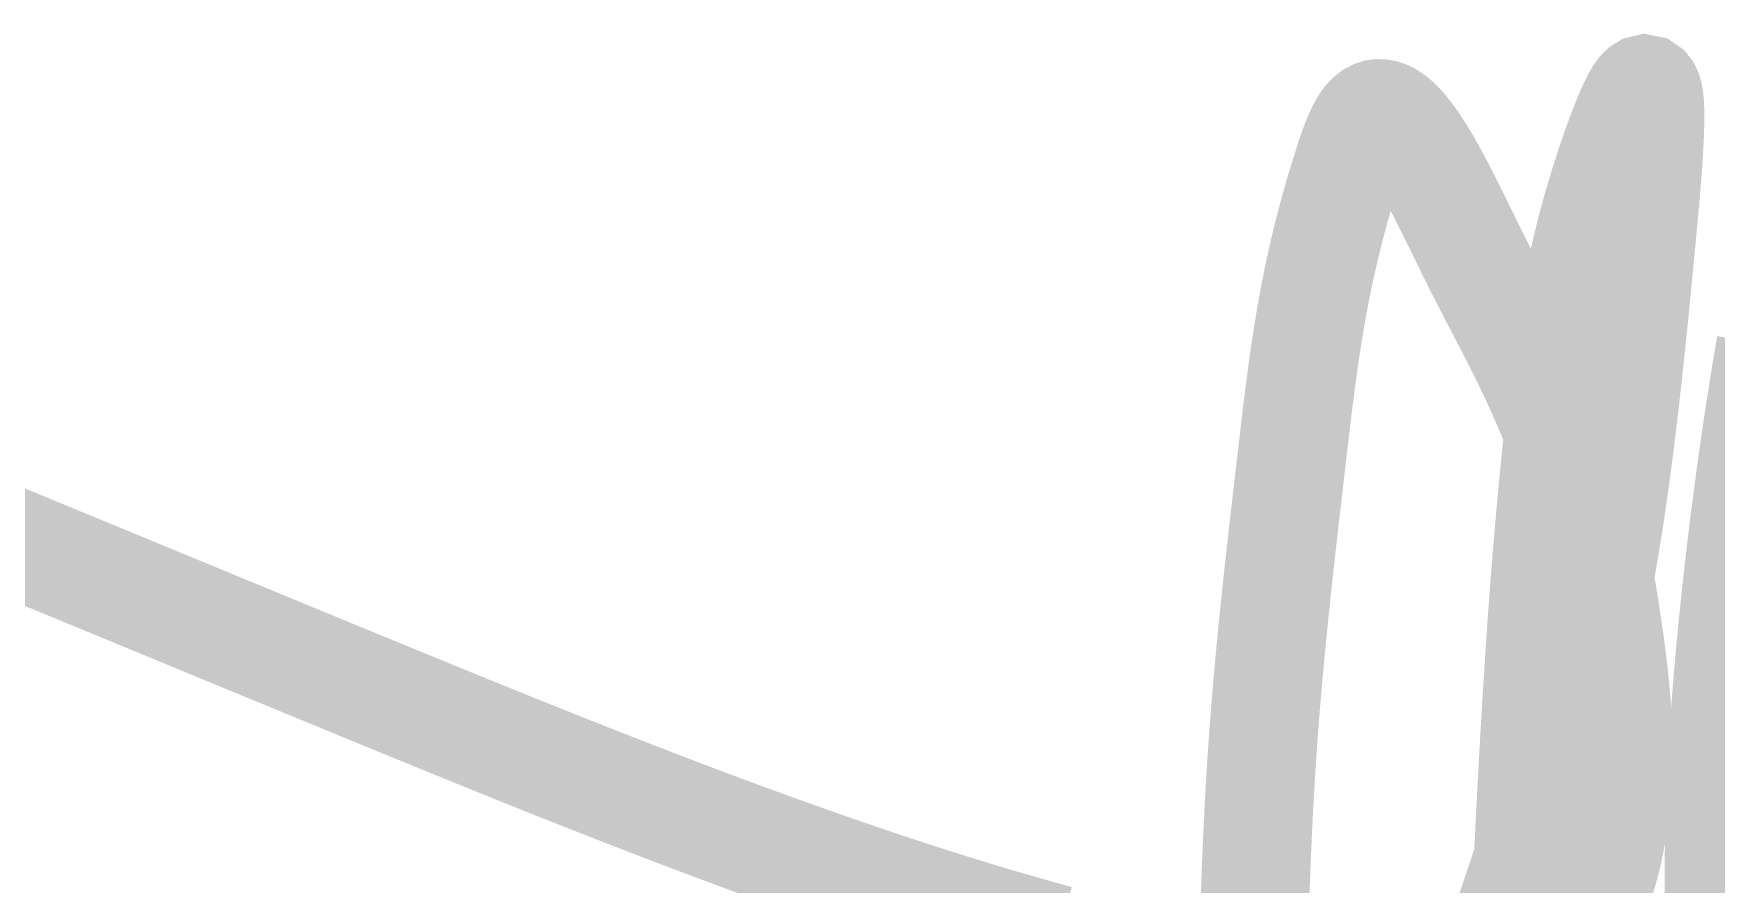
# Model space of a CAD drawing. Header units: millimetres. Extents: x 19378 to 228036, y -611253 to -527887.
# Drawn here: x 145554 to 146375, y -581337 to -580922 of the extents above; entities that cross this region are included whole.
import ezdxf
from ezdxf.enums import TextEntityAlignment as Align

# ---------------------------------------------------------------- set-up
doc = ezdxf.new("R2010")
doc.units = ezdxf.units.MM
doc.header["$MEASUREMENT"] = 0
for name, color, linetype, lineweight in [('ISO', 153, 'Continuous', 13), ('LC ISO', 153, 'Continuous', 13), ('LC Net thay', 7, 'Continuous', 25), ('LC Text1', 3, 'Continuous', 20)]:
    doc.layers.add(name, color=color, linetype=linetype, lineweight=lineweight)
doc.styles.add('Khungten', font='VHAVAN_1.TTF', dxfattribs={"width": 0.9, "height": 5000})
doc.styles.add('Title', font='VHBLACK_1.TTF', dxfattribs={"width": 0.8})

# ---------------------------------------------------------------- blocks, each defined once
blk = doc.blocks.new('Mr. Giang')
at = {"layer": 'LC ISO', "const_width": 50}
for points in [[(2411.300681781273, 398.9283878630978), (2412.994171649128, 398.2337834411586), (2414.687523099779, 397.5390825886985), (2416.380738658067, 396.844287007836), (2418.073820848841, 396.1493984007329), (2419.766772196936, 395.454418469479), (2421.459595227197, 394.7593489162359), (2423.152292464468, 394.064191443122), (2424.844866433584, 393.3689477522567), (2426.537319659393, 392.6736195457867), (2428.229654666736, 391.9782085258304), (2429.921873980451, 391.2827163945215), (2431.613980125387, 390.5871448539922), (2433.305975626383, 389.8914956063756), (2434.997863008275, 389.1957703537765), (2436.689644795912, 388.4999707983562), (2438.381323514133, 387.8040986422187), (2440.072901687783, 387.108155587526), (2441.764381841702, 386.4121433363676), (2443.455766500729, 385.7160635909061), (2445.147058189708, 385.0199180532446), (2446.838259433489, 384.3237084255448), (2448.529372756899, 383.6274364098978), (2450.220400684789, 382.9311037084643), (2451.911345742002, 382.2347120233626), (2453.602210453377, 381.5382630567267), (2455.292997343753, 380.8417585106749), (2456.98370893798, 380.1452000873392), (2458.674347760893, 379.4485894888678), (2460.364916337337, 378.751928417365), (2462.055417192149, 378.0552185749783), (2463.745852850184, 377.3584616638391), (2465.436225836268, 376.6616593860537), (2467.126538675251, 375.9648134437828), (2468.816793891978, 375.2679255391301), (2470.50699401128, 374.5709973742299), (2472.197141558013, 373.8740306512278), (2473.887239057007, 373.1770270722445), (2475.577289033109, 372.4799883393967), (2477.267294011165, 371.7829161548322), (2478.957256516012, 371.0858122206847), (2480.647179072491, 370.3886782390577), (2482.337064205443, 369.6915159120991), (2484.026914439715, 368.9943269419414), (2485.716732300148, 368.2971130307032), (2487.406520311584, 367.5998758805318), (2489.096280998858, 366.902617193532), (2490.786016886821, 366.2053386718504), (2492.475730500311, 365.5080420176056), (2494.16542436417, 364.8107289329459), (2495.855101003241, 364.1134011199889), (2497.544762942365, 363.4160602808529), (2499.234412706382, 362.7187081176868), (2500.924052820139, 362.0213463326075), (2502.613685808472, 361.3239766277491), (2504.30331419623, 360.6266007052583), (2505.992940508249, 359.9292202672248), (2507.682567269373, 359.231837015811), (2509.372197004443, 358.5344526531496), (2511.061832238304, 357.8370688813445), (2512.751475495797, 357.1396874025429), (2514.441129301757, 356.4423099188645), (2516.130796181035, 355.7449381324411), (2517.820478658473, 355.04757374542), (2519.510179258903, 354.3502184599066), (2521.199900507179, 353.6528739780468), (2522.889644928133, 352.9555420019607), (2524.579415046614, 352.2582242337796), (2526.269213387462, 351.5609223756375), (2527.959042475518, 350.863638129667), (2529.648904835625, 350.1663731979868), (2531.338802992621, 349.4691292827304), (2533.028739471356, 348.7719080860295), (2534.718716796664, 348.0747113100184), (2536.408737493389, 347.377540656815), (2538.098804086376, 346.6803978285518), (2539.788919100468, 345.9832845273768), (2541.4790850605, 345.2862024553942), (2543.169304491317, 344.5891533147517), (2544.859579917764, 343.8921388075672), (2546.549913864682, 343.1951606359733), (2548.240308856907, 342.4982205020896), (2549.930767419292, 341.8013201080768), (2551.621292076671, 341.10446115604), (2553.311885353887, 340.4076453481119), (2555.002549775781, 339.7108743864256), (2556.693287867196, 339.0141499730991), (2558.384102152976, 338.3174738102951), (2560.074995157961, 337.6208476001022), (2561.765969406994, 336.9242730446684), (2563.457027424917, 336.2277518461265), (2565.148171736572, 335.5312857066099), (2566.8394048668, 334.8348763282364), (2568.530729340443, 334.1385254131396), (2570.222147682342, 333.4422346634377), (2571.91366241734, 332.7460057812929), (2573.605276070281, 332.049840468809), (2575.296991166003, 331.3537404281192), (2576.98881022935, 330.6577073613416), (2578.680735785165, 329.9617429706386), (2580.372770358289, 329.2658489581137), (2582.064916473563, 328.5700270259006), (2583.75717665583, 327.8742788761315), (2585.449553429932, 327.1786062109401), (2587.142049320709, 326.4830107324593), (2588.834666853008, 325.787494142807), (2590.527408551666, 325.0920581441017), (2592.220276941526, 324.3967044385063), (2594.696996547177, 323.3796278270921), (2595.606403898617, 323.0062509532477), (2597.299667609711, 322.3111596830124), (2598.99306837286, 321.6161716883233), (2600.686608883013, 320.9212978924455), (2602.380291835135, 320.2265492186996), (2604.074119924174, 319.5319365903798), (2605.76809584509, 318.8374709307935), (2607.462222292836, 318.1431631632198), (2609.156501962368, 317.4490242109655), (2610.850937548643, 316.7550649973388), (2612.545531746617, 316.0612964456327), (2614.240287251244, 315.3677294791402), (2615.935206757478, 314.6743750211698), (2617.630292960278, 313.9812439950138), (2619.325548554597, 313.2883473239656), (2621.020976235388, 312.5956959313338), (2622.716578697616, 311.9033007404092), (2624.412358636228, 311.211172674502), (2626.108318746184, 310.5193226569037), (2627.804461722431, 309.8277616108942), (2629.500790259937, 309.1365004598092), (2631.19730705365, 308.445550126928), (2632.894014798529, 307.7549215355428), (2634.590916189526, 307.0646256089628), (2636.2880139216, 306.3746732704796), (2637.985310689707, 305.6850754434017), (2639.682809188796, 304.9958430510082), (2641.380512113831, 304.30698701662), (2643.078422159761, 303.6185182635315), (2644.776542021549, 302.9304477150346), (2646.474874394143, 302.2427862944237), (2648.173421972501, 301.5555449250057), (2649.87218745158, 300.8687345300889), (2651.571173526334, 300.1823660329517), (2653.270382891717, 299.4964503568868), (2654.969818242691, 298.8109984252313), (2656.669482274207, 298.1260211612491), (2658.369377681217, 297.4415294882486), (2660.06950715868, 296.7575343295224), (2661.769873401558, 296.0740466083919), (2663.470479104794, 295.3910772481228), (2665.171326963356, 294.7086371720505), (2666.872419672191, 294.0267373034399), (2668.573759926255, 293.3453885655987), (2670.275350420509, 292.6646018818485), (2671.977193849905, 291.9843881754537), (2673.679292909396, 291.304758369737), (2675.381650293946, 290.6257233879904), (2677.084268698502, 289.9472941535229), (2678.787150818021, 289.2694815895977), (2680.490299347462, 288.592296619552), (2682.193716981784, 287.9157501666782), (2683.897406415932, 287.239853154256), (2685.601370344866, 286.5646165055925), (2687.305611463541, 285.8900511439814), (2689.010132466919, 285.2161679927437), (2690.714936049946, 284.5429779751596), (2692.420024907588, 283.8704920145352), (2694.125401734788, 283.1987210341504), (2695.83106922651, 282.5276759573269), (2697.53703007771, 281.8573677073577), (2699.243286983342, 281.187807207536), (2700.949842638359, 280.5190053811697), (2702.65669973772, 279.8509731515372), (2704.363860976378, 279.1837214419609), (2706.071329049292, 278.5172611757337), (2707.779106651414, 277.8516032761345), (2709.487196477698, 277.1867586664858), (2711.195601223107, 276.52273827008), (2712.904323582588, 275.8595530102109), (2714.613366251103, 275.1972138101858), (2716.322731923605, 274.535731593298), (2718.032423295048, 273.8751172828405), (2719.742443060391, 273.2153818021064), (2721.452793914586, 272.5565360744185), (2723.163478552592, 271.8985910230549), (2724.874499669359, 271.2415575713237), (2726.585859959851, 270.5854466425318), (2728.297562119021, 269.9302691599582), (2730.009608841819, 269.2760360469107), (2731.722002823204, 268.6227582266831), (2733.434746758133, 267.9704466225818), (2735.147843341559, 267.3191121579009), (2736.861295268436, 266.6687657559335), (2738.575105233728, 266.0194183400009), (2740.289275932382, 265.3710808333829), (2742.003810059359, 264.7237641593715), (2743.718710309609, 264.0774792412755), (2745.433979378095, 263.4322370024019), (2747.149619959765, 262.7880483660441), (2748.865634749575, 262.144924255481), (2750.58202644249, 261.5028755940484), (2752.298797733456, 260.8619133050114), (2754.015951317431, 260.2220483116772), (2755.733489889369, 259.5832915373539), (2757.451416144228, 258.9456539053343), (2759.169732776963, 258.3091463389115), (2760.888442482536, 257.673779761407), (2762.607547955889, 257.0395650960868), (2764.32705189199, 256.4065132662715), (2766.046956985787, 255.7746351952549), (2767.767265932239, 255.1439418063299), (2769.487981426302, 254.514444022804), (2771.209106162927, 253.8861527679711), (2772.930642837073, 253.2590789651239), (2774.652594143698, 252.6332335375698), (2776.37496277775, 252.0086274086027), (2778.097751434193, 251.3852715015296), (2779.820962807979, 250.7631767396439), (2781.544599594063, 250.1423540462386), (2783.268664487403, 249.5228143446212), (2784.993160182951, 248.9045685580857), (2786.718089375662, 248.2876276099248), (2788.443454760498, 247.6720024234455), (2790.169259032408, 247.0577039219567), (2791.145122311147, 246.7110068986969), (2793.622196821004, 245.8331342267454), (2795.349340935488, 245.222895157441), (2797.07694363993, 244.6140440760449), (2798.805011294302, 244.0065991387794), (2800.53355025857, 243.4005785018667), (2802.262566892709, 242.7960003215728), (2803.992067556687, 242.1928827541051), (2805.722058610476, 241.5912439557005), (2807.452546414045, 240.9911020826099), (2809.183537327362, 240.3924752910421), (2810.915037710401, 239.7953817372472), (2812.647053923124, 239.1998395774339), (2814.379592325511, 238.6058669678675), (2816.112659277528, 238.0134820647703), (2817.846261139146, 237.4227030243644), (2819.580404270337, 236.833548002901), (2821.315095031062, 236.246035156589), (2823.0503397813, 235.6601826416784), (2824.786144881022, 235.076008614406), (2826.522516690194, 234.4935312309946), (2828.25946156878, 233.9127686476671), (2829.996985876764, 233.3337390206874), (2831.735095974107, 232.7564605062651), (2833.473798220781, 232.1809512606361), (2835.213098976758, 231.6072294400516), (2836.953004602006, 231.0353132007193), (2838.693521456496, 230.4652206988766), (2840.434655900197, 229.8969700907743), (2842.176414293079, 229.3305795326203), (2843.918802995112, 228.7660671806806), (2845.661828366266, 228.2034511911482), (2847.405496766514, 227.6427497202888), (2849.149814555827, 227.0839809243243), (2850.89478809417, 226.5271629594926), (2852.640423741514, 225.972313982015), (2854.386727857832, 225.4194521481433), (2856.133706803093, 224.8685956140846), (2857.881366937267, 224.3197625360908), (2859.629714620322, 223.7729710703839), (2861.37875621223, 223.2282393732156), (2863.128498072962, 222.6855856007929), (2864.878946562488, 222.1450279093821), (2866.630108040775, 221.6065844551767), (2868.381988867795, 221.070273394442), (2870.134595403523, 220.5361128834001), (2871.887934007919, 220.004121078274), (2873.642011040964, 219.474316135314), (2875.396832862619, 218.9467162107434), (2877.15240583286, 218.421339460798), (2878.908736311656, 217.8982040417152), (2880.665830658972, 217.3773281097177), (2882.423695234785, 216.8587298210412), (2884.182336399062, 216.3424273319228), (2885.941760511775, 215.8284387985995), (2887.70197393289, 215.316782377294), (2889.462983022382, 214.8074762242564), (2891.224794140217, 214.3005384956955), (2892.987413646368, 213.7959873478622), (2894.750847900802, 213.293840936979), (2896.515103263492, 212.7941174192819), (2898.28018609441, 212.296834951023), (2900.046102753519, 211.8020116884099), (2901.812859600797, 211.309665787679), (2903.580462996208, 210.8198154050678), (2905.348919299727, 210.3324786968265), (2907.118234871319, 209.847673819164), (2908.888416070961, 209.3654189283159)], [(3143.633900944444, 208.9528754643453), (3144.345171737897, 209.7488406103533), (3145.511800069261, 211.126211097155), (3146.634497895559, 212.542142181546), (3147.714333812212, 213.9948944712563), (3148.752376414664, 215.4827285740438), (3149.749694298338, 217.0039050976534), (3150.707356058672, 218.5566846498281), (3151.626430291097, 220.1393278383118), (3152.507985591041, 221.7500952708494), (3153.353090553936, 223.3872475551847), (3154.162813775221, 225.0490452990605), (3154.938223850321, 226.733749110237), (3155.680389374665, 228.4396195964431), (3156.390378943694, 230.1649173654219), (3157.069261152834, 231.9079030249331), (3157.718104597517, 233.6668371827201), (3158.337977873176, 235.4399804465124), (3158.929949575247, 237.2255934240681), (3159.495088299152, 239.0219367231321), (3160.034462640328, 240.8272709514337), (3160.549141194208, 242.6398567167457), (3161.040192556226, 244.4579546267971), (3161.705218974949, 247.0710801134414), (3161.955664827193, 248.1037803495312), (3162.381776972686, 249.9290079311234), (3162.787331556108, 251.7554336644243), (3163.17262790121, 253.5830061628532), (3163.537965331753, 255.4116740398137), (3163.883643171512, 257.2413859087661), (3164.209960744232, 259.0720903830869), (3164.517217373679, 260.9037360762379), (3164.805712383622, 262.7362716016212), (3165.075745097812, 264.5696455726717), (3165.327614840008, 266.4038066027923), (3165.561620933983, 268.2387033054296), (3165.77806270349, 270.0742842939885), (3165.977239472288, 271.9104981818871), (3166.159450564141, 273.7472935825727), (3166.324995302811, 275.5846191094488), (3166.474173012056, 277.4224233759337), (3166.607283015641, 279.2606549954603), (3166.724624637329, 281.0992625814613), (3166.826497200871, 282.9381947473263), (3166.913200030037, 284.7774001065171), (3166.98503244858, 286.6168272724233), (3167.04229378027, 288.4564248584913), (3167.085283348861, 290.2961414781255), (3167.114300478119, 292.1359257447587), (3167.129644491804, 293.9757262718233), (3167.131614713669, 295.8154916727098), (3167.120510467489, 297.6551705608784), (3167.096631077016, 299.4947115497191), (3167.060275866009, 301.3340632526799), (3167.011744158235, 303.1731742831635), (3166.95133527745, 305.0119932546037), (3166.87934854742, 306.8504687804178), (3166.796083291901, 308.6885494740397), (3166.701838834659, 310.526183948872), (3166.59691449945, 312.3633208183484), (3166.481609610036, 314.1999086959017), (3166.356223490181, 316.0358961949352), (3166.221055463645, 317.8712319288821), (3166.076404854186, 319.7058645111607), (3165.922570985569, 321.5397425552034), (3165.759853181554, 323.3728146744141), (3165.5885507659, 325.2050294822407), (3165.408963062367, 327.0363355920722), (3165.221389394722, 328.8666816173697), (3165.026129086718, 330.6960161715239), (3164.823481462119, 332.5242878679668), (3164.613745844692, 334.3514453201308), (3164.397221558189, 336.1774371414204), (3164.174207926374, 338.0022119452682), (3163.94500427301, 339.8257183451072), (3163.709909921859, 341.6479049543551), (3163.469224196678, 343.4687203864164), (3163.223246421227, 345.2881132547238), (3162.972275919273, 347.1060321727093), (3162.71661201457, 348.922425753778), (3162.456554030886, 350.7372426113763), (3162.192401291978, 352.5504313589082), (3162.02001382327, 353.71889272486), (3161.652790705127, 356.1717593988351), (3161.377222660307, 357.9799272679688), (3161.097518390678, 359.7864910255702), (3160.81345122474, 361.5914967527728), (3160.524794490978, 363.3949905306538), (3160.231321517894, 365.1970184403172), (3159.932805633975, 366.9976265628692), (3159.629020167716, 368.7968609794), (3159.319738447607, 370.5947677710155), (3159.004733802146, 372.3913930188203), (3158.683779559821, 374.1867828038909), (3158.356649049135, 375.9809832073609), (3158.023115598566, 377.7740403102932), (3157.682952536615, 379.5660001938072), (3157.335933191776, 381.3569089389927), (3156.981830892542, 383.1468126269703), (3156.620418967402, 384.9357573388164), (3156.25147074485, 386.7237891556213), (3155.874759553386, 388.5109541585188), (3155.490058721495, 390.2972984285861), (3155.097141577671, 392.0828680469132), (3154.695781450411, 393.8677090946203), (3154.285751668205, 395.6518676527979), (3153.866825559545, 397.4353898025368), (3153.438776452929, 399.2183216249565), (3153.001377676847, 401.0007092011332), (3152.554402559785, 402.7825986121733), (3152.097624430246, 404.5640359391808), (3151.630816616724, 406.3450672632604), (3151.153752447703, 408.1257386655045), (3150.66620525168, 409.906096227003), (3150.167948357152, 411.6861860288609), (3149.658755092606, 413.4660541521837), (3149.138398786537, 415.2457466780625), (3148.606652767439, 417.0253096876019), (3148.063290363805, 418.8047892619073), (3147.508084904132, 420.5842314820692), (3147.166869264359, 421.6591390670221), (3146.361541364279, 424.1429206926288), (3145.770676708215, 425.9214423155371), (3145.16866485898, 427.6986972511473), (3144.55594800785, 429.4741415562156), (3143.932968346088, 431.2472312874547), (3143.300168064965, 433.0174225015924), (3142.65798935575, 434.7841712553555), (3142.006874409712, 436.5469336054865), (3141.347265418118, 438.3051656086978), (3140.679604572244, 440.0583233217453), (3140.004334063352, 441.805862801328), (3139.321896082719, 443.547240104187), (3138.632732821606, 445.281911287065), (3137.937286471286, 447.0093324066597), (3137.235999223033, 448.7289595197416), (3136.529313268106, 450.4402486829953), (3135.817670797784, 452.1426559531912), (3135.101514003333, 453.8356373870271), (3134.381285076015, 455.5186490412465), (3133.657426207114, 457.1911469725742), (3132.930379587889, 458.8525872377539), (3132.200587409608, 460.5024258934985), (3131.468491863546, 462.1401189965338), (3130.734535140972, 463.7651226036027), (3129.999159433153, 465.3768927714321), (3129.262806931355, 466.9748855567353), (3128.525919826854, 468.5585570162684), (3127.788940310914, 470.1273632067295), (3126.71513403326, 472.3870015030267), (3126.316445694957, 473.2182697194789), (3125.581244692467, 474.7406642245899), (3124.846144051059, 476.2498370603769), (3124.110563883434, 477.747721261689), (3123.373924302286, 479.2362498634057), (3122.635645420306, 480.7173559003777), (3121.895147350197, 482.1929724074831), (3121.151850204656, 483.6650324195865), (3120.405174096377, 485.1354689715521), (3119.654539138055, 486.6062150982452), (3118.899365442389, 488.0792038345293), (3118.139073122079, 489.5563682152836), (3117.37308228981, 491.0396412753445), (3116.60081305829, 492.5309560496042), (3115.821685540209, 494.0322455729134), (3115.035119848266, 495.5454428801508), (3114.240536095161, 497.072481006166), (3113.43735439358, 498.6152929858391), (3112.62499485623, 500.1758118540335), (3111.802877595803, 501.7559706455993), (3110.970422724998, 503.3577023954302), (3110.127050356505, 504.9829401383619), (3109.272180603028, 506.6336169092876), (3108.405233577258, 508.3116657430575), (3107.525629391893, 510.0190196745207), (3106.632788159636, 511.757611738586), (3105.726129993173, 513.5293749700741), (3104.805075005209, 515.3362424038928), (3103.869043308432, 517.1801470748637), (3102.917455015548, 519.0630220178941), (3101.949730239246, 520.9868002678198), (3100.965289092223, 522.9534148595201), (3099.963551687179, 524.9647988278439), (3098.605981150717, 527.7074876923566), (3097.905951853428, 529.1292107511597), (3096.850044555952, 531.2808008147467), (3095.777270385498, 533.4718148412508), (3094.688693110048, 535.696366475381), (3093.585376497584, 537.9485693618601), (3092.468384316084, 540.2225371454274), (3091.338780333532, 542.5123834707911), (3090.197628317916, 544.812221982703), (3089.045992037209, 547.1161663258589), (3087.884935259398, 549.4183301449955), (3086.715521752463, 551.712827084852), (3085.538815284391, 553.9937707901357), (3084.355879623153, 556.2552749055723), (3083.167778536745, 558.4914530758974), (3081.975575793134, 560.6964189458217), (3080.780335160318, 562.8642861600963), (3079.583120406265, 564.9891683634173), (3078.384995298966, 567.065179200521), (3077.187023606399, 569.0864323161466), (3075.990269096544, 571.0470413549879), (3074.79579553739, 572.9411199617971), (3073.60466669691, 574.7627817812988), (3072.417946343095, 576.5061404582002), (3071.23669824392, 578.1653096372559), (3070.061986167371, 579.7344029631586), (3068.894873881432, 581.2075340806466), (3067.736425154078, 582.5788166344439), (3066.587703753295, 583.8423642692885), (3065.449773447062, 584.9922906298893), (3064.323698003365, 586.022709360969), (3063.210541190186, 586.9277341072664), (3062.111366775503, 587.7014785135048), (3061.027238527304, 588.338056224407), (3059.959220213566, 588.8315808846969), (3058.908375602276, 589.1761661390979), (3057.875768461407, 589.3659256323485), (3056.862462558949, 589.3949730091429), (3055.869521662881, 589.2574219142475), (3054.898009541185, 588.9473859923576), (3053.948989961842, 588.4589788881956), (3052.600336519055, 587.4080058088869), (3052.122632331683, 586.924054020973), (3051.246309799306, 585.8776791912715), (3050.393637343899, 584.6625789185098), (3049.563659085174, 583.2945080619018), (3048.75541914285, 581.7892214807332), (3047.967961636629, 580.162474034234), (3047.200330686231, 578.4300205816608), (3046.451570411361, 576.6076159822571), (3045.720724931741, 574.7110150952942), (3045.006838367071, 572.7559727799869), (3044.308954837077, 570.7582438956208), (3043.62611846146, 568.7335833014256), (3042.690870219154, 565.8753399373363), (3042.301791057615, 564.6659243827887), (3041.658859989153, 562.6447616037881), (3041.028393063415, 560.6342458345057), (3040.41021174276, 558.6341899730967), (3039.804137489528, 556.6444069176746), (3039.209991766064, 554.6647095663521), (3038.627596034709, 552.6949108172576), (3038.056771757814, 550.734823568532), (3037.497340397719, 548.7842607182741), (3036.949123416774, 546.8430351646409), (3036.411942277323, 544.9109598057448), (3035.885618441708, 542.9878475396988), (3035.369973372273, 541.073511264631), (3034.864828531369, 539.1677638786825), (3034.370005381336, 537.2704182799666), (3033.88532538452, 535.3812873666118), (3033.410610003268, 533.500184036744), (3032.945680699921, 531.6269211884771), (3032.490358936827, 529.7613117199533), (3032.044466176329, 527.9031685292848), (3031.607823880776, 526.0523045145994), (3031.180253512507, 524.208532574025), (3030.761576533874, 522.3716656056883), (3030.351614407215, 520.5415165077179), (3029.950188594879, 518.7178981782256), (3029.557120559209, 516.9006235153399), (3029.172231762553, 515.0895054172022), (3028.795343667257, 513.2843567819248), (3028.42627773566, 511.4849905076222), (3028.064855430107, 509.6912194924358), (3027.710898212949, 507.9028566344928), (3027.364227546526, 506.1197148318921), (3027.02466489319, 504.341606982804), (3026.692031715277, 502.568345985313), (3026.366149475136, 500.7997447375614), (3026.046839635111, 499.0356161376615), (3025.73392365755, 497.2757730837561), (3025.427223004798, 495.5200284739709), (3025.126559139191, 493.7681952064073), (3024.831753523089, 492.0200861792189), (3024.542627618825, 490.2755142905204), (3024.259002888745, 488.534292438425), (3023.9807007952, 486.7962335210734), (3023.707542800532, 485.0611504365791), (3023.439350367083, 483.3288560830701), (3023.175944957203, 481.5991633586878), (3022.917148033234, 479.8718851615307), (3022.66278105752, 478.1468343897416), (3022.412665492408, 476.4238239414324), (3022.166622800245, 474.7026667147454), (3021.924474443374, 472.9831756078084), (3021.686041884137, 471.2651635187198), (3021.451146584885, 469.5484433456215), (3021.219610007955, 467.8328279866409), (3020.991253615698, 466.1181303398914), (3020.765898870458, 464.4041633035145), (3020.543367234578, 462.6907397756234), (3020.323480170406, 460.9776726543457), (3020.106059140286, 459.2647748378086), (3019.890925606561, 457.5518592241397), (3019.67790103158, 455.8387387114663), (3019.466806877682, 454.1252261979021), (3019.257464607217, 452.4111345815739), (3019.049695682525, 450.6962767606097), (3018.843321565958, 448.9804656331365), (3018.638163719856, 447.2635140972818), (3018.434043606566, 445.5452350511733), (3018.23078268843, 443.8254413929243), (3018.028202427799, 442.1039460206612), (3017.826124287012, 440.3805618325273), (3017.624369728413, 438.6551017266208), (3017.422760214354, 436.9273786010828), (3017.221117207175, 435.1972053540417), (3016.925906186462, 432.6630839127483), (3016.817022204563, 431.7287654792798), (3016.614333603648, 429.9902397714641), (3016.411231506471, 428.2488348534072), (3016.207754620946, 426.5045712279505), (3016.003941654988, 424.7574693979051), (3015.799831316514, 423.0075498660968), (3015.59546231345, 421.2548331353943), (3015.390873353713, 419.4993397085944), (3015.186103145218, 417.7410900885528), (3014.981190395886, 415.9801047780942), (3014.776173813633, 414.2164042800449), (3014.57109210638, 412.4500090972304), (3014.365983982045, 410.6809397325052), (3014.160888148545, 408.9092166886959), (3013.955843313798, 407.1348604686132), (3013.750888185723, 405.3578915751122), (3013.546061472241, 403.578330511018), (3013.341401881267, 401.7961977791573), (3013.136948120726, 400.0115138823834), (3012.932738898527, 398.2242993234947), (3012.728812922592, 396.4345746053453), (3012.525208900843, 394.6423602307603), (3012.321965541192, 392.8476767025813), (3012.119121551566, 391.0505445236324), (3011.91671563988, 389.2509841967552), (3011.714786514044, 387.449016224761), (3011.513372881989, 385.6446611105033), (3011.312513451628, 383.8379393568092), (3011.112246930875, 382.0288714664894), (3010.912612027656, 380.2174779424128), (3010.713647449889, 378.4037792873907), (3010.515391905486, 376.58779600425), (3010.317884102366, 374.7695485958301), (3010.121162748456, 372.949057564971), (3009.92526655167, 371.1263434144984), (3009.730234219924, 369.3014266472386), (3009.536104461137, 367.474327766032), (3009.342915983228, 365.645067273704), (3009.150707494118, 363.8136656730945), (3008.959517701719, 361.9801434670302), (3008.769385313956, 360.1445211583357), (3008.580349038749, 358.3068192498665), (3008.392447584008, 356.4670582444342), (3008.205719657658, 354.625258644878), (3008.020203967614, 352.7814409540246), (3007.8359392218, 350.9356256747279), (3007.652964128127, 349.0878333097855), (3007.471317394517, 347.2380843620519), (3007.291037728889, 345.3863993343526), (3007.112163839162, 343.5327987295278), (3006.934734433253, 341.6773030504037), (3006.758788219077, 339.8199327998061), (3006.584363904562, 337.9607084805745), (3006.411500197617, 336.0996505955498), (3006.240235806163, 334.2367796475433), (3006.070609438119, 332.3721161393952), (3005.90265980141, 330.5056805739595), (3005.736425603942, 328.6374934540343), (3005.571945553641, 326.7675752824735), (3005.409258358427, 324.8959465621025), (3005.248402726212, 323.0226277957482), (3005.089417364919, 321.1476394862497), (3004.932340982468, 319.2710021364479), (3004.777212286773, 317.3927362491542), (3004.624069985754, 315.5128623272228), (3004.472952787332, 313.6314008734652), (3004.32389939942, 311.748372390722), (3004.176948529942, 309.8637973818332), (3004.032138886814, 307.9776963496242), (3003.889509177953, 306.0900897969214), (3003.749098111283, 304.2009982265642), (3003.610944394714, 302.3104421413942), (3003.538233851794, 301.3020424793303), (3003.34153340969, 298.5250802756007), (3003.210269680563, 296.6304859270014), (3003.081275427701, 294.7347990341859), (3002.954531511497, 292.8381576387515), (3002.830018792345, 290.9406997822801), (3002.70771813063, 289.0425635063694), (3002.587610386749, 287.1438868526158), (3002.469676421085, 285.244807862588), (3002.353897094026, 283.3454645778688), (3002.240253265973, 281.445995040069), (3002.128725797305, 279.5465372907573), (3002.019295548424, 277.6472293715449), (3001.911943379702, 275.7482093239861), (3001.806650151551, 273.8496151897057), (3001.703396724345, 271.9515850102584), (3001.602163958479, 270.054256827256), (3001.502932714343, 268.1577686822653), (3001.40568385233, 266.2622586168987), (3001.310398232822, 264.3678646727253), (3001.21705671622, 262.47472489134), (3001.125640162906, 260.5829773143269), (3001.036129433272, 258.6927599832832), (3000.948505387712, 256.8042109397903), (3000.862748886611, 254.9174682254316), (3000.778840790359, 253.0326698817899), (3000.69676195935, 251.1499539504767), (3000.616493253974, 249.2694584730738), (3000.538015534619, 247.39132149115), (3000.46130966167, 245.515681046303), (3000.386356495529, 243.6426751801284), (3000.313136896572, 241.7724419341959), (3000.241631725205, 239.9051193501153), (3000.171821841805, 238.040845469471), (3000.103688106768, 236.1797583338297), (3000.037211380481, 234.3219959848038), (2999.972372523338, 232.4676964639756), (2999.909152395727, 230.6169978129129), (2999.847531858039, 228.7700380732423), (2999.787491770659, 226.926955286503), (2999.729012993985, 225.0878874943354), (2999.672076388401, 223.2529727382782), (2999.616662814302, 221.4223490599579), (2999.562753132075, 219.5961545009423), (2999.510328202107, 217.7745271028148), (2999.459368884796, 215.9576049071858), (2999.409856040528, 214.1455259556238), (2999.361770529688, 212.3384282897122), (2999.315093212678, 210.5364499510613), (2999.269804949878, 208.7397289812549)], [(3112.48159469, 208.5973584010462), (3113.144981038522, 210.3764658046995), (3113.803842284783, 212.1574399936464), (3114.458187333121, 213.9401272192541), (3115.108025087889, 215.7243737328725), (3115.753364453423, 217.51002578587), (3116.394214334069, 219.2969296295684), (3117.030583634171, 221.0849315153343), (3117.66248125807, 222.87387769452), (3118.28991611012, 224.6636144184909), (3118.912897094651, 226.4539879385854), (3119.53143311602, 228.2448445061687), (3120.14553307856, 230.0360303725795), (3120.755205886623, 231.8273917891829), (3121.360460444552, 233.6187750073312), (3121.961305656683, 235.4100262783623), (3122.557750427363, 237.2009918536428), (3123.149803660944, 238.9915179845379), (3123.73747426176, 240.781450922371), (3124.320771134164, 242.5706369185225), (3124.89970318249, 244.3589222243309), (3125.474279311089, 246.1461530911471), (3126.0445084243, 247.9321757703234), (3126.610399426469, 249.7168365132263), (3127.171961221944, 251.4999815712068), (3127.729202715062, 253.2814571956034), (3128.282132810169, 255.0611096377819), (3128.830760411613, 256.8387851490941), (3129.375094423731, 258.6143299808776), (3129.915143750871, 260.3875903845134), (3130.450917297378, 262.1584126113381), (3130.982423967595, 263.9266429127041), (3131.509672665864, 265.6921275399634), (3132.032672296531, 267.454712744482), (3132.551431763937, 269.2142447775976), (3133.065959972429, 270.9705698906619), (3133.576265826348, 272.7235343350416), (3134.08235823004, 274.4729843620881), (3134.584246087849, 276.2187662231389), (3135.081938304118, 277.9607261695751), (3135.57544378319, 279.6987104527192), (3136.06477142941, 281.4325653239378), (3136.549930147127, 283.1621370345967), (3137.030928840671, 284.8872718360203), (3137.507776414403, 286.6078159795871), (3137.980481772652, 288.3236157166368), (3138.449053819772, 290.0345172985343), (3138.913501460102, 291.7403669766178), (3139.373833597985, 293.4410110022386), (3139.83005913777, 295.1362956267776), (3140.282186983797, 296.8260671015579), (3140.730226040409, 298.5101716779459), (3141.174185211954, 300.1884556072932), (3141.614073402772, 301.860765140952), (3142.049899517207, 303.5269465302738), (3142.481672459604, 305.186846026611), (3142.909401134309, 306.8403098813297), (3143.333094445662, 308.4871843457523), (3143.752761298013, 310.1273156712743), (3144.168410595697, 311.7605501092193), (3144.559081890156, 313.3036842900455), (3144.98769892463, 315.0057926544495), (3145.391392580133, 316.6179239988439), (3145.791176138623, 318.2233839772089), (3146.187093528365, 319.8224286134666), (3146.579188677632, 321.4153139315815), (3146.967505514693, 323.0022959554901), (3147.352087967816, 324.5836307091425), (3147.732979965272, 326.1595742164894), (3148.11022543533, 327.7303825014516), (3148.483868306264, 329.2963115879945), (3148.85395250634, 330.8576175000535), (3149.220521963823, 332.4145562615658), (3149.583620606993, 333.9673838964947), (3149.94329236411, 335.5163564287778), (3150.299581163452, 337.0617298823641), (3150.652530933285, 338.6037602811754), (3151.002185601877, 340.1427036491772), (3151.348589097501, 341.6788160103194), (3151.691785348421, 343.2123533885241), (3152.031818282911, 344.7435718077557), (3152.368731829245, 346.2727272919496), (3152.702569915687, 347.8000758650569), (3153.033376470504, 349.3258735510145), (3153.36119542197, 350.8503763737563), (3153.686070698359, 352.3738403572627), (3154.008046227933, 353.8965215254411), (3154.327165938964, 355.4186759022561), (3154.643473759723, 356.9405595116431), (3154.957013618476, 358.462428377539), (3155.2678294435, 359.9845385239223), (3155.575965163059, 361.5071459747004), (3155.881464705425, 363.0305067538382), (3156.184371998865, 364.5548768852717), (3156.484730971652, 366.0805123929512), (3156.782585552051, 367.6076693008131), (3157.077979668339, 369.136603632807), (3157.370957248781, 370.6675714128836), (3157.661562221648, 372.2008286649793), (3157.949838515208, 373.7366314130443), (3158.235830057732, 375.2752356810143), (3158.519580777493, 376.8168974928396), (3158.801134602751, 378.3618728724571), (3159.080535461785, 379.9104178438305), (3159.357827282861, 381.4627884308824), (3159.63305399425, 383.019240657577), (3159.906259524221, 384.5800305478354), (3160.177487801044, 386.1454141256232), (3160.446782752989, 387.7156474148908), (3160.714188308322, 389.2909864395451), (3160.979748395322, 390.8716872235794), (3161.243506942244, 392.4580057908876), (3161.505507877375, 394.0501981654619), (3161.765795128972, 395.6485203712102), (3162.02441262531, 397.2532284321119), (3162.281404294656, 398.8645783720738), (3162.53681406528, 400.4828262150609), (3162.790685865458, 402.1082279850231), (3163.043063623451, 403.7410397058974), (3163.293991267531, 405.3815174016191), (3163.543512725972, 407.0299170961382), (3163.791671927039, 408.6864948134206), (3164.038512799003, 410.3515065773726), (3164.284079270134, 412.0252084119738), (3164.528415268704, 413.7078563411455), (3164.771564722979, 415.3997063888528), (3165.013571561233, 417.1010145790167), (3165.254479711732, 418.812036935603), (3165.494333102743, 420.5330294825329), (3165.733175662541, 422.264248243771), (3165.971051319397, 424.0059492432674), (3166.208004001575, 425.7583885049441), (3166.444077637349, 427.5218220527514), (3166.679316154985, 429.2965059106399), (3166.913763482756, 431.0826961025602), (3167.14746354893, 432.8806486524475), (3167.380460281777, 434.6906195842385), (3167.612797609571, 436.512864921897), (3167.844519460573, 438.3476406893605), (3168.075669763059, 440.1952029105642), (3168.3062924453, 442.0558076094723), (3168.536431435561, 443.9297108099924), (3168.766130662114, 445.8171685361189), (3168.995434053228, 447.7184368117584), (3169.224385537169, 449.6337716608616), (3169.453029042217, 451.5634291073919), (3169.681408496632, 453.5076651752726), (3169.909567828689, 455.4667358884678), (3170.137550966654, 457.4408972708994), (3170.365401838802, 459.4304053465314), (3170.593164373394, 461.4355161393011), (3170.82088249871, 463.456485673143), (3171.048600143007, 465.493569972009), (3171.276361234571, 467.5470250598624), (3171.504209701657, 469.6171069606117), (3171.732189472546, 471.7040716982351), (3171.960344475498, 473.8081752966548), (3172.188718638792, 475.9296737798354), (3172.41735589069, 478.0688231716984), (3172.646300159463, 480.2258794961943), (3172.875595373386, 482.4010987772881), (3173.105285460726, 484.5947370389006), (3173.335414349746, 486.8070503049836), (3173.566025968728, 489.0382945994857), (3173.797164245932, 491.2887259463445), (3174.028873109629, 493.5586003695101), (3174.261196488095, 495.8481738929319), (3174.494178309589, 498.1577025405329), (3174.727862502394, 500.4874423362908), (3174.962292994768, 502.8376493041138), (3175.197513714987, 505.2085794679813), (3175.433568591319, 507.600488851814), (3175.670501552036, 510.0136334795625), (3175.908356525404, 512.4482693751777), (3176.147177439692, 514.9046525625956), (3176.387008223174, 517.3830390657661), (3176.627892804118, 519.8836849086251), (3176.86987511079, 522.4068461151239), (3177.11299907147, 524.9527787092115), (3177.357308614414, 527.5217387148255), (3177.602847667905, 530.1139821559148), (3177.800399401619, 532.2068958260436), (3178.097475675303, 535.3677370783066), (3178.345342339559, 538.0230654990193), (3178.592208893861, 540.6904097164722), (3178.837025519296, 543.3644364882532), (3179.078742396951, 546.0398125719807), (3179.316309707914, 548.7112047252281), (3179.548677633274, 551.3732797056132), (3179.774796354121, 554.020704270738), (3179.993616051534, 556.6481451781933), (3180.204086906615, 559.2502691855941), (3180.40515910044, 561.8217430505304), (3180.595782814099, 564.3572335306053), (3180.774908228685, 566.8514073834212), (3180.941485525278, 569.2989313665676), (3181.094464884969, 571.6944722376611), (3181.232796488851, 574.0326967543049), (3181.355430518004, 576.3082716740732), (3181.461317153523, 578.5158637545978), (3181.54940657649, 580.6501397534532), (3181.618648967996, 582.7057664282711), (3181.667994509126, 584.677410536626), (3181.69639338097, 586.5597388361202), (3181.702795764616, 588.3474180843721), (3181.68615184115, 590.0351150389547), (3181.645411791664, 591.6174964575009), (3181.579525797241, 593.089229097599), (3181.48744403897, 594.4449797168377), (3181.368116697939, 595.6794150728194), (3181.220493955237, 596.7872019231627), (3181.04352599195, 597.7630070254552), (3180.836162989168, 598.6014971372999), (3180.597355127978, 599.2973390163008), (3180.326052589462, 599.8451994200459), (3180.021205554719, 600.2397451061524), (3179.68176420483, 600.4756428322239), (3179.306678720884, 600.5475593558338), (3178.873719866737, 600.4409257209859), (3178.445825044668, 600.1799317716075), (3177.960936431625, 599.7417712083061), (3177.442316529988, 599.1430181490084), (3176.892048486689, 598.3910112479432), (3176.312215448665, 597.4930891592953), (3175.704900562852, 596.4565905372929), (3175.072186976184, 595.288854036136), (3174.416157835601, 593.9972183100524), (3173.738896288038, 592.5890220132412), (3173.042485480425, 591.0716037999173), (3172.329008559707, 589.4523023242932), (3171.600548672811, 587.7384562405698), (3170.859188966678, 585.9374042029744), (3170.107012588243, 584.0564848657066), (3169.34610268444, 582.1030368829661), (3168.578542402207, 580.0843989089956), (3167.80641488848, 578.00790959798), (3167.031803290191, 575.8809076041475), (3166.256790754282, 573.7107315816977), (3165.483460427684, 571.5047201848295), (3164.713895457337, 569.2702120677861), (3163.95017899017, 567.0145458847528), (3163.194394173124, 564.7450602899576), (3162.448624153133, 562.4690939376001), (3161.714952077135, 560.1939854818936), (3160.995461092065, 557.9270735770374), (3160.292234344859, 555.6756968772754), (3159.60735498245, 553.4471940367919), (3158.996003835709, 551.4259570386689), (3158.300406410314, 549.0863602950105), (3157.679605551772, 546.9594457621511), (3157.079905796159, 544.8669313416183), (3156.500709602121, 542.8075890263401), (3155.941419428285, 540.7801908092603), (3155.401437733292, 538.7835086832779), (3154.880166975769, 536.8163146413383), (3154.377009614357, 534.8773806763688), (3153.891368107688, 532.9654787812844), (3153.422644914395, 531.0793809490283), (3152.970242493116, 529.2178591725005), (3152.533563302482, 527.3796854446596), (3152.112009801131, 525.5636317584042), (3151.704984447693, 523.7684701066792), (3151.311889700805, 521.9929724824126), (3150.932128019105, 520.235910878519), (3150.56510186122, 518.4960572879277), (3150.210213685792, 516.7721837035813), (3149.866865951449, 515.0630621183809), (3149.534461116827, 513.3674645252693), (3149.212401640567, 511.6841629171752), (3148.900089981298, 510.0119292870276), (3148.596928597653, 508.3495356277415), (3148.30231994827, 506.6957539322454), (3148.015666491781, 505.0493561934682), (3147.736370686821, 503.4091144043393), (3147.463834992027, 501.7738005578016), (3147.197461866029, 500.142186646741), (3146.93665376747, 498.5130446641288), (3146.680813154973, 496.8851466028519), (3146.429342487181, 495.2572644558675), (3146.181644222725, 493.6281702160902), (3145.937120820242, 491.9966358764488), (3145.619972364948, 489.8492931353673), (3145.455240240066, 488.7214043468927), (3145.217094841033, 487.0761399447819), (3144.980725555478, 485.4256891971658), (3144.746122389419, 483.7701076133308), (3144.513275348882, 482.1094507026217), (3144.282174439879, 480.4437739743404), (3144.052809668428, 478.7731329377888), (3143.825171040554, 477.0975831022973), (3143.599248562274, 475.4171799771667), (3143.375032239604, 473.731979071714), (3143.152512078569, 472.0420358952691), (3142.931678085178, 470.3474059571202), (3142.712520265458, 468.648144766582), (3142.495028625422, 466.9443078329865), (3142.2791931711, 465.2359506656481), (3142.0650039085, 463.5231287738546), (3141.852450843646, 461.8058976669519), (3141.641523982555, 460.0843128542259), (3141.432213331243, 458.3584298449937), (3141.224508895736, 456.6283041485848), (3141.018400682054, 454.8939912743155), (3140.813878696201, 453.1555467314741), (3140.610932944213, 451.4130260293898), (3140.4095534321, 449.6664846773646), (3140.209730165881, 447.9159781847295), (3140.011453151581, 446.1615620607997), (3139.814712395212, 444.403291814863), (3139.6194979028, 442.641222956264), (3139.425799680354, 440.8754109942907), (3139.233607733901, 439.1059114382579), (3139.042912069458, 437.3327797974968), (3138.853702693044, 435.5560715813238), (3138.665969610678, 433.775842299025), (3138.479702828379, 431.992147459932), (3138.294892352164, 430.2050425733607), (3138.111528188055, 428.4145831486118), (3137.92960034207, 426.6208246950167), (3137.749098820223, 424.8238227218774), (3137.57001362854, 423.0236327384942), (3137.392334773038, 421.2203102542131), (3137.216052259735, 419.4139107783206), (3137.041156094649, 417.6044898201334), (3136.867636283803, 415.7921028889813), (3136.695482833209, 413.9768054941524), (3136.524685748892, 412.1586531449912), (3136.355235036867, 410.3377013507845), (3136.187120703158, 408.514005620863), (3136.020332753777, 406.6876214645292), (3135.85486119475, 404.8586043910973), (3135.690696032093, 403.0270099098998), (3135.527827271818, 401.1928935302086), (3135.366244919957, 399.3563107613826), (3135.205938982522, 397.5173171127095), (3135.046899465529, 395.6759680935056), (3134.889116375005, 393.8323192131005), (3134.73257971696, 391.9864259807827), (3134.577279497418, 390.1383439058818), (3134.423205722397, 388.2881284976996), (3134.270348397918, 386.4358352655663), (3134.118697529999, 384.5815197187839), (3133.968243124654, 382.7252373666688), (3133.818975187907, 380.8670437185368), (3133.670883725779, 379.0069942837032), (3133.523958744284, 377.1451445714558), (3133.378190249443, 375.2815500911545), (3133.233568247273, 373.4162663520712), (3133.090082743797, 371.5493488635367), (3132.947723745027, 369.6808531348677), (3132.806481256995, 367.8108346753788), (3132.666345285702, 365.939348994359), (3132.527305837183, 364.0664516011513), (3132.389352917448, 362.1921980050736), (3132.252476532515, 360.3166437153979), (3132.116666688414, 358.4398442414825), (3131.981913391151, 356.5618550926163), (3131.848206646747, 354.6827317781151), (3131.715536461229, 352.8025298073082), (3131.583892840611, 350.9213046894836), (3131.453265790909, 349.0391119339723), (3131.323645318148, 347.156007050089), (3131.195021428342, 345.2720455471367), (3131.067384127514, 343.387282934445), (3130.94072342168, 341.5017747213013), (3130.815029316854, 339.6155764170371), (3130.690291819064, 337.7287435309669), (3130.566500934332, 335.8413315724071), (3130.443646668666, 333.9533960506599), (3130.321719028086, 332.0649924750417), (3130.200708018618, 330.1761763548529), (3130.080603646274, 328.2870031994399), (3129.961395917077, 326.3975285180884), (3129.843074837047, 324.5078078201299), (3129.725630412204, 322.6178966148651), (3129.609052648557, 320.7278504116117), (3129.493331552138, 318.8377247196839), (3129.378457128958, 316.9475750483988), (3129.264419385039, 315.0574569070578), (3129.151208326394, 313.1674258049775), (3129.038813959052, 311.2775372514872), (3128.927226289022, 309.3878467558756), (3128.816435322334, 307.4984098274859), (3128.706431064994, 305.6092819756071), (3128.597203523032, 303.7205187095535), (3128.48874270246, 301.8321755386572), (3128.381038609302, 299.9443079722186), (3128.274081249574, 298.0569715195542), (3128.167860629292, 296.1702216899663), (3128.062366754481, 294.2841139927843), (3127.957589631158, 292.3987039373249), (3127.853519265334, 290.5140470328756), (3127.750145663045, 288.6301987887799), (3127.647458830296, 286.7472147143411), (3127.54544877311, 284.8651503188599), (3127.444105497501, 282.9840611116533), (3127.3434190095, 281.1040026020501), (3127.243379315114, 279.2250302993536), (3127.143976420369, 277.3471997128788), (3127.045200331283, 275.4705663519424), (3126.947041053872, 273.5951857258458), (3126.849488594157, 271.7211133439191), (3126.752532958157, 269.8484047154498), (3126.656164151889, 267.9771153497833), (3126.560372181374, 266.1073007562208), (3126.465147052629, 264.2390164440786), (3126.370478771678, 262.3723179226575), (3126.276357344531, 260.5072607012749), (3126.182772777215, 258.6439002892458), (3126.089715075746, 256.7822921958865), (3125.997174246144, 254.9224919305277), (3125.919289817997, 253.350733899392), (3125.813810903135, 251.2085197056787), (3125.723903429433, 249.3543812558174), (3125.636218983203, 247.5021279258863), (3125.55155817996, 245.6517480297951), (3125.470721635232, 243.8032298815111), (3125.394509964534, 241.9565617949876), (3125.323723783403, 240.1117320841756), (3125.259163707349, 238.2687290630147), (3125.201630351898, 236.4275410454725), (3125.151924332576, 234.5881563454862), (3125.110846264904, 232.7505632770236), (3125.079196764402, 230.9147501540083), (3125.057776446593, 229.0807052904078), (3125.047385927005, 227.2484170001747), (3125.048825821151, 225.417873597248), (3125.062896744565, 223.5890633955936), (3125.090399312759, 221.7619747091508), (3125.132134141266, 219.9365958518862), (3125.1889018456, 218.1129151377242), (3125.261503041284, 216.2909208806321), (3125.350738343845, 214.4706013945624), (3125.457408368809, 212.6519449934671), (3125.582313731687, 210.8349399912863), (3125.726255048013, 209.0195747019854)], [(3237.283221360667, 482.6809818660683), (3236.999920269081, 481.0641696572304), (3236.718417074807, 479.4417761097066), (3236.438222285522, 477.8125880982877), (3236.253184763642, 476.7295631034185), (3235.880005338659, 474.5295212556066), (3235.601689347168, 472.8750344910775), (3235.323926834873, 471.2120935112484), (3235.046742893584, 469.5408508424184), (3234.770162615112, 467.8614590109296), (3234.494211091266, 466.174070543066), (3234.218913413849, 464.4788379651425), (3233.944294674677, 462.7759138035002), (3233.670379965549, 461.06545058441), (3233.397194378285, 459.347600834213), (3233.124763004684, 457.6225170792101), (3232.853110936559, 455.8903518457132), (3232.582263265724, 454.1512576600505), (3232.312245083976, 452.4053870485068), (3232.043081483127, 450.6528925374109), (3231.774797554993, 448.8939266530743), (3231.507418391373, 447.1286419217975), (3231.240969084084, 445.3571908699077), (3230.975474724925, 443.5797260237045), (3230.710960405715, 441.7963999095151), (3230.447451218257, 440.0073650536388), (3230.184972254363, 438.212773982403), (3229.923548605832, 436.4127792220941), (3229.663205364486, 434.607533299052), (3229.403967622121, 432.7971887395633), (3229.145860470556, 430.9818980699543), (3228.888909001596, 429.1618138165389), (3228.633138307047, 427.3370885056315), (3228.378573478718, 425.5078746635304), (3228.125239608425, 423.6743248165623), (3227.873161787966, 421.8365914910285), (3227.622365109152, 419.9948272132414), (3227.372874663798, 418.1491845095282), (3227.124715543705, 416.2998159061743), (3226.877912840685, 414.4468739295225), (3226.632491646548, 412.5905111058559), (3226.3884770531, 410.730879961518), (3226.145894152154, 408.8681330227927), (3225.904768035513, 407.0024228160084), (3225.665123794988, 405.133901867464), (3225.426986522388, 403.2627227034871), (3225.190381309521, 401.3890378503768), (3224.955333248192, 399.5129998344471), (3224.721867430218, 397.6347611820248), (3224.4900089474, 395.7544744193955), (3224.259782891551, 393.8722920729012), (3224.031214354477, 391.9883666688263), (3223.80432842799, 390.1028507335129), (3223.579150203894, 388.2158967932465), (3223.355704773999, 386.3276573743543), (3223.134017230115, 384.438285003135), (3222.91411266405, 382.5479322059027), (3222.696016167612, 380.656751508985), (3222.479752832613, 378.7648954386954), (3222.265347750855, 376.8725165213185), (3222.052826014154, 374.9797672831965), (3221.842212714309, 373.0868002506143), (3221.633532943138, 371.193767949914), (3221.426811792445, 369.3008229073802), (3221.222074354042, 367.4081176493402), (3221.019345719731, 365.5158047020943), (3220.818650981328, 363.6240365919838), (3220.658135233743, 362.0973541322782), (3220.423464240207, 359.8427030140062), (3220.229025289384, 357.9532657417442), (3220.036725880062, 356.0646579490083), (3219.846593511274, 354.1768837334167), (3219.658655682048, 352.2899471925148), (3219.472939891416, 350.403852423921), (3219.289473638404, 348.5186035252101), (3219.108284422045, 346.634204593971), (3218.929399741371, 344.7506597278078), (3218.752847095401, 342.8679730242809), (3218.578653983176, 340.9861485810082), (3218.40684790372, 339.1051904955505), (3218.237456356064, 337.2251028655256), (3218.070506839235, 335.345889788494), (3217.906026852264, 333.4675553620597), (3217.744043894183, 331.5901036837966), (3217.584585464019, 329.7135388513094), (3217.427679060799, 327.8378649621874), (3217.273352183561, 325.9630861140041), (3217.121632331325, 324.0892064043505), (3216.972547003126, 322.2162299308291), (3216.826123697994, 320.3441607910297), (3216.682389914957, 318.4730030825123), (3216.541373153044, 316.6027609028953), (3216.403100911283, 314.7334383497393), (3216.267600688705, 312.8650395206626), (3216.134899984343, 310.9975685132389), (3216.00502629722, 309.1310294250443), (3215.878007126373, 307.2654263536816), (3215.753869970827, 305.4007633967553), (3215.63264232961, 303.5370446518107), (3215.514351701755, 301.6742742164806), (3215.399025586292, 299.8124561883254), (3215.286691482245, 297.9515946649344), (3215.177376888651, 296.0916937439113), (3215.071109304535, 294.2327575228455), (3214.967916228926, 292.3747900992971), (3214.867825160856, 290.5177955708843), (3214.770863599357, 288.6617780351817), (3214.677059043453, 286.8067415897938), (3214.586438992174, 284.9526903322805), (3214.499030944552, 283.0996283602454), (3214.414862399615, 281.2475597712781), (3214.333960856397, 279.3964886629817), (3214.256353813919, 277.546419132903), (3214.182068771222, 275.6973552786735), (3214.111133227323, 273.8493011978546), (3214.04357468126, 272.0022609880494), (3213.979420632059, 270.1562387468332), (3213.918698578753, 268.3112385718091), (3213.861436020365, 266.467264560553), (3213.807660455934, 264.6243208106671), (3213.757399384483, 262.7824114197271), (3213.71068030504, 260.9415404853225), (3213.667530716639, 259.1017121050422), (3213.627978118309, 257.2629303764896), (3213.592050009078, 255.4251993972256), (3213.559773887975, 253.5885232648538), (3213.531177254034, 251.752906076963), (3213.506287606278, 249.9183519311432), (3213.48513244374, 248.0848649249834), (3213.467739265448, 246.2524491560583), (3213.454135570437, 244.4211087219713), (3213.444348857729, 242.5908477203127), (3213.43840662636, 240.7616702486558), (3213.436336375355, 238.9335804046059), (3213.438165603744, 237.1065822857369), (3213.443921810555, 235.2806799896386), (3213.453632494824, 233.4558776138993), (3213.467325155579, 231.6321792561232), (3213.485027291843, 229.8095890138858), (3213.506766402651, 227.9881109847758), (3213.532569987032, 226.1677492663675), (3213.562465544015, 224.3485079562799), (3213.596480572626, 222.5303911520734), (3213.634642571901, 220.7134029513657), (3213.676979040869, 218.8975474517167), (3213.723517478553, 217.0828287507314), (3213.774285383987, 215.2692509459839), (3213.8293102562, 213.4568181350779), (3213.888619594221, 211.6455344155883), (3213.952240897086, 209.8354038851182), (3214.020201663813, 208.0264306412436)]]:
    blk.add_lwpolyline(points, dxfattribs=at)
blk = doc.blocks.new('lcdi fix')
at = {"layer": 'ISO', "xscale": 0.5, "yscale": 0.5, "zscale": 0.5}
blk.add_blockref('Mr. Giang', (37323.95851326306, -842.8215605093428), dxfattribs=at)
at = {"color": 7, "style": 'Khungten', "width": 0.8}
for tag, p in [('REVISION', (39498.75262445212, -10746.30395446718)), ('NGAYHT', (39546.07413610817, -11609.37091637403))]:
    blk.add_attdef(tag, text='', height=199.998925739526, dxfattribs=at).set_placement(p, align=Align.CENTER)
at = {"layer": 'LC Text1', "style": 'Title', "width": 1.485915225563207}
for tag, p, p2 in [('TENBANVE1', (36912.6576448679, -8885.760238945484), (40339.14494544267, -8885.760238945484)), ('TENBANVE2', (36912.6576448679, -9562.4655643329), (40339.14494544267, -9562.4655643329))]:
    blk.add_attdef(tag, text='', height=249.9999935159642, dxfattribs=at).set_placement(p, p2, align=Align.FIT)
at = {"layer": 'LC Text1', "style": 'Title', "width": 0.7}
blk.add_attdef('SOBANVE', text='', height=249.9999935159642, dxfattribs=at).set_placement((39561.98223525287, -13896.18071823567), align=Align.CENTER)

msp = doc.modelspace()

# ---------------------------------------------------------------- block references
at = {"layer": 'LC Net thay', "xscale": 2.118034286391425, "yscale": 2.118034286391425, "zscale": 2.118034286391425}
msp.add_blockref('lcdi fix', (63919.66606018989, -579800.0030406346, 0.0007749805088951), dxfattribs=at)

doc.saveas('drawing.dxf')
